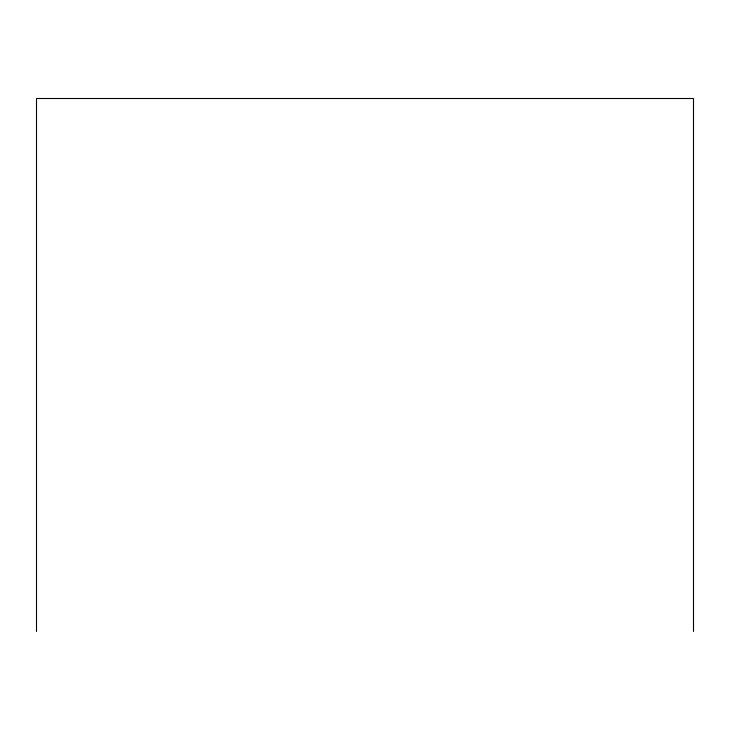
<?xml version="1.0" encoding="UTF-8"?>
<svg xmlns="http://www.w3.org/2000/svg" width="730" height="730" viewBox="0 0 730 730"><rect width="100%" height="100%" fill="white"/><g stroke="black" fill="none" stroke-linecap="round" stroke-linejoin="round"><path stroke-width="1.09" d="M693.5 631.496L693.5 98.504L36.5 98.504L36.5 631.496"/></g></svg>
